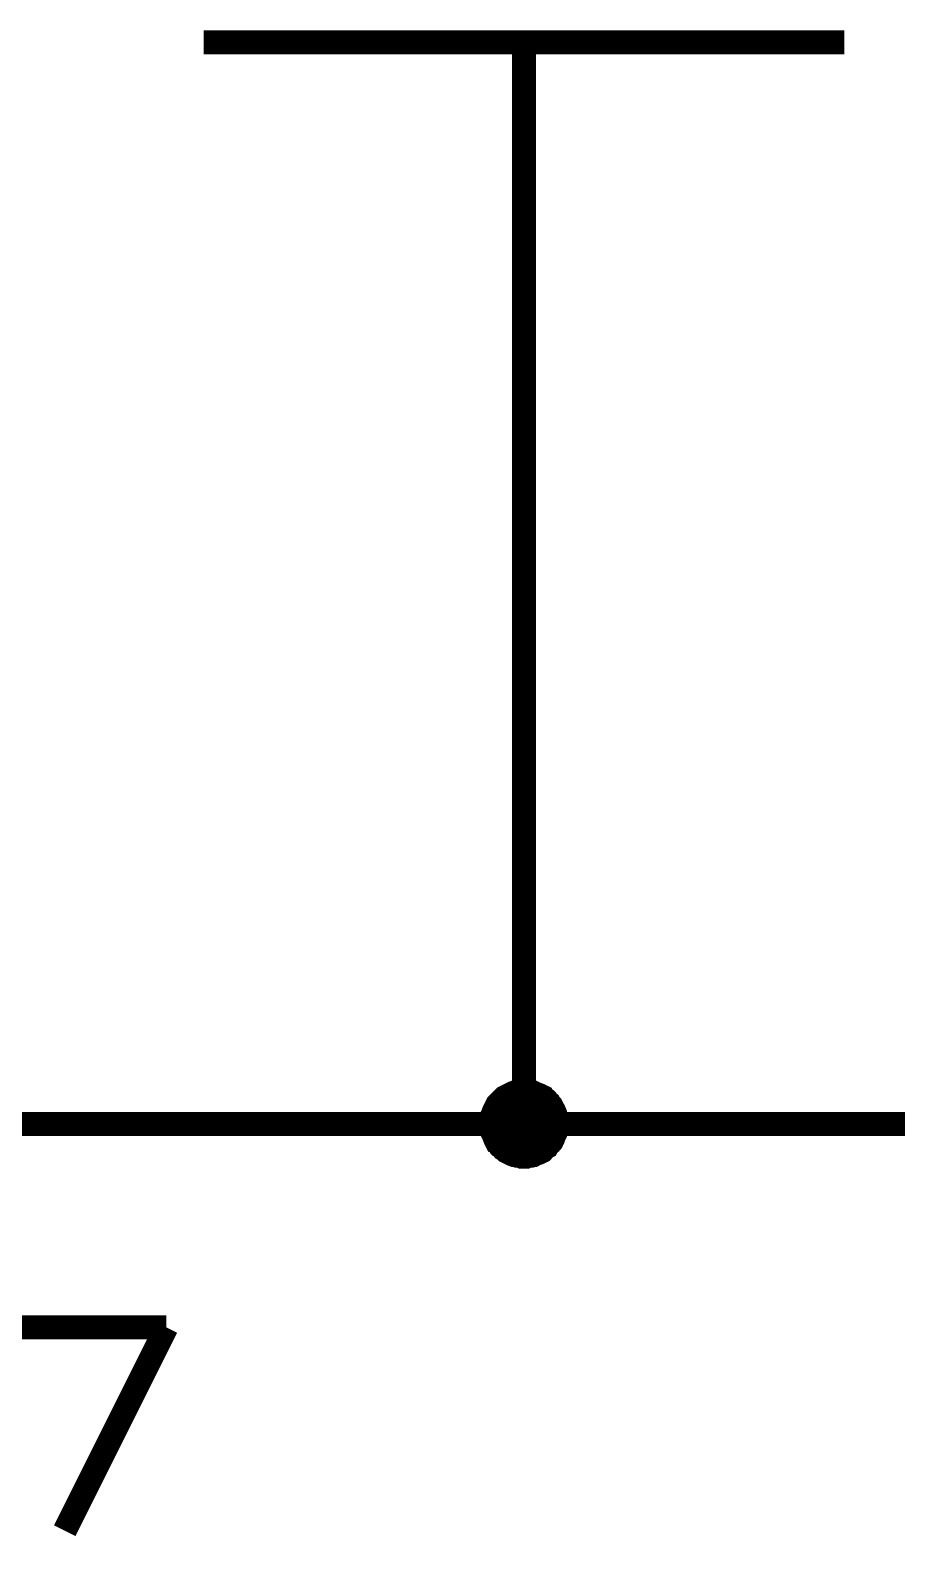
# Model space of a CAD drawing. Header units: millimetres. Extents: x 0 to 594, y 0 to 420.
# Drawn here: x 311.62 to 322.44, y 188.16 to 207.05 of the extents above; entities that cross this region are included whole.
import ezdxf

# ---------------------------------------------------------------- set-up
doc = ezdxf.new("R2010")
doc.units = ezdxf.units.MM
doc.layers.add('Sheet', color=255, linetype='Continuous')

msp = doc.modelspace()

# ---------------------------------------------------------------- linework, layer by layer
at = {"layer": 'Sheet', "color": 0}
for points, const_width in [([(313.785, 206.899), (317.785, 206.899)], 0.3), ([(317.785, 206.899), (321.785, 206.899)], 0.3), ([(317.785, 206.899), (317.785, 203.893)], 0.3), ([(310.779, 193.394), (317.785, 193.394), (317.785, 203.893)], 0.3), ([(335.681, 203.491), (335.681, 193.394), (317.785, 193.394)], 0.3), ([(317.277, 193.394), (317.277, 193.426), (317.277, 193.447), (317.288, 193.468), (317.288, 193.5), (317.288, 193.521), (317.298, 193.542), (317.309, 193.574), (317.319, 193.595), (317.33, 193.617), (317.34, 193.638), (317.351, 193.659), (317.362, 193.68), (317.372, 193.701), (317.393, 193.722), (317.404, 193.733), (317.425, 193.754), (317.446, 193.775), (317.457, 193.786), (317.478, 193.807), (317.499, 193.818), (317.52, 193.828), (317.542, 193.839), (317.563, 193.849), (317.584, 193.86), (317.605, 193.871), (317.637, 193.881), (317.658, 193.892), (317.679, 193.892), (317.711, 193.892), (317.732, 193.902), (317.753, 193.902), (317.785, 193.902)], 0.0991), ([(317.277, 193.394), (317.277, 193.426), (317.277, 193.447), (317.288, 193.468), (317.288, 193.5), (317.288, 193.521), (317.298, 193.542), (317.309, 193.574), (317.319, 193.595), (317.33, 193.617), (317.34, 193.638), (317.351, 193.659), (317.362, 193.68), (317.372, 193.701), (317.393, 193.722), (317.404, 193.733), (317.425, 193.754), (317.446, 193.775), (317.457, 193.786), (317.478, 193.807), (317.499, 193.818), (317.52, 193.828), (317.542, 193.839), (317.563, 193.849), (317.584, 193.86), (317.605, 193.871), (317.637, 193.881), (317.658, 193.892), (317.679, 193.892), (317.711, 193.892), (317.732, 193.902), (317.753, 193.902), (317.785, 193.902)], 0.0991), ([(317.277, 193.394), (317.277, 193.426), (317.277, 193.447), (317.288, 193.468), (317.288, 193.5), (317.288, 193.521), (317.298, 193.542), (317.309, 193.574), (317.319, 193.595), (317.33, 193.617), (317.34, 193.638), (317.351, 193.659), (317.362, 193.68), (317.372, 193.701), (317.393, 193.722), (317.404, 193.733), (317.425, 193.754), (317.446, 193.775), (317.457, 193.786), (317.478, 193.807), (317.499, 193.818), (317.52, 193.828), (317.542, 193.839), (317.563, 193.849), (317.584, 193.86), (317.605, 193.871), (317.637, 193.881), (317.658, 193.892), (317.679, 193.892), (317.711, 193.892), (317.732, 193.902), (317.753, 193.902), (317.785, 193.902)], 0.0991), ([(317.277, 193.394), (317.277, 193.426), (317.277, 193.447), (317.288, 193.468), (317.288, 193.5), (317.288, 193.521), (317.298, 193.542), (317.309, 193.574), (317.319, 193.595), (317.33, 193.617), (317.34, 193.638), (317.351, 193.659), (317.362, 193.68), (317.372, 193.701), (317.393, 193.722), (317.404, 193.733), (317.425, 193.754), (317.446, 193.775), (317.457, 193.786), (317.478, 193.807), (317.499, 193.818), (317.52, 193.828), (317.542, 193.839), (317.563, 193.849), (317.584, 193.86), (317.605, 193.871), (317.637, 193.881), (317.658, 193.892), (317.679, 193.892), (317.711, 193.892), (317.732, 193.902), (317.753, 193.902), (317.785, 193.902)], 0.0991), ([(317.277, 193.394), (317.277, 193.426), (317.277, 193.447), (317.288, 193.468), (317.288, 193.5), (317.288, 193.521), (317.298, 193.542), (317.309, 193.574), (317.319, 193.595), (317.33, 193.617), (317.34, 193.638), (317.351, 193.659), (317.362, 193.68), (317.372, 193.701), (317.393, 193.722), (317.404, 193.733), (317.425, 193.754), (317.446, 193.775), (317.457, 193.786), (317.478, 193.807), (317.499, 193.818), (317.52, 193.828), (317.542, 193.839), (317.563, 193.849), (317.584, 193.86), (317.605, 193.871), (317.637, 193.881), (317.658, 193.892), (317.679, 193.892), (317.711, 193.892), (317.732, 193.902), (317.753, 193.902), (317.785, 193.902)], 0.0991), ([(317.277, 193.394), (317.277, 193.426), (317.277, 193.447), (317.288, 193.468), (317.288, 193.5), (317.288, 193.521), (317.298, 193.542), (317.309, 193.574), (317.319, 193.595), (317.33, 193.617), (317.34, 193.638), (317.351, 193.659), (317.362, 193.68), (317.372, 193.701), (317.393, 193.722), (317.404, 193.733), (317.425, 193.754), (317.446, 193.775), (317.457, 193.786), (317.478, 193.807), (317.499, 193.818), (317.52, 193.828), (317.542, 193.839), (317.563, 193.849), (317.584, 193.86), (317.605, 193.871), (317.637, 193.881), (317.658, 193.892), (317.679, 193.892), (317.711, 193.892), (317.732, 193.902), (317.753, 193.902), (317.785, 193.902)], 0.0991), ([(317.277, 193.394), (317.277, 193.426), (317.277, 193.447), (317.288, 193.468), (317.288, 193.5), (317.288, 193.521), (317.298, 193.542), (317.309, 193.574), (317.319, 193.595), (317.33, 193.617), (317.34, 193.638), (317.351, 193.659), (317.362, 193.68), (317.372, 193.701), (317.393, 193.722), (317.404, 193.733), (317.425, 193.754), (317.446, 193.775), (317.457, 193.786), (317.478, 193.807), (317.499, 193.818), (317.52, 193.828), (317.542, 193.839), (317.563, 193.849), (317.584, 193.86), (317.605, 193.871), (317.637, 193.881), (317.658, 193.892), (317.679, 193.892), (317.711, 193.892), (317.732, 193.902), (317.753, 193.902), (317.785, 193.902)], 0.0991), ([(317.277, 193.394), (317.277, 193.426), (317.277, 193.447), (317.288, 193.468), (317.288, 193.5), (317.288, 193.521), (317.298, 193.542), (317.309, 193.574), (317.319, 193.595), (317.33, 193.617), (317.34, 193.638), (317.351, 193.659), (317.362, 193.68), (317.372, 193.701), (317.393, 193.722), (317.404, 193.733), (317.425, 193.754), (317.446, 193.775), (317.457, 193.786), (317.478, 193.807), (317.499, 193.818), (317.52, 193.828), (317.542, 193.839), (317.563, 193.849), (317.584, 193.86), (317.605, 193.871), (317.637, 193.881), (317.658, 193.892), (317.679, 193.892), (317.711, 193.892), (317.732, 193.902), (317.753, 193.902), (317.785, 193.902)], 0.0991), ([(317.785, 193.902), (317.785, 193.902)], 0.0991), ([(317.785, 193.902), (317.806, 193.902), (317.838, 193.902), (317.859, 193.892), (317.891, 193.892), (317.912, 193.892), (317.933, 193.881), (317.954, 193.871), (317.975, 193.86), (318.007, 193.849), (318.028, 193.839), (318.049, 193.828), (318.071, 193.818), (318.092, 193.807), (318.102, 193.786), (318.124, 193.775), (318.145, 193.754), (318.155, 193.733), (318.176, 193.722), (318.187, 193.701), (318.208, 193.68), (318.219, 193.659), (318.229, 193.638), (318.24, 193.617), (318.251, 193.595), (318.261, 193.574), (318.272, 193.542), (318.272, 193.521), (318.282, 193.5), (318.282, 193.468), (318.293, 193.447), (318.293, 193.426), (318.293, 193.394)], 0.0991), ([(317.785, 193.902), (317.785, 193.902)], 0.0991), ([(317.785, 193.902), (317.806, 193.902), (317.838, 193.902), (317.859, 193.892), (317.891, 193.892), (317.912, 193.892), (317.933, 193.881), (317.954, 193.871), (317.975, 193.86), (318.007, 193.849), (318.028, 193.839), (318.049, 193.828), (318.071, 193.818), (318.092, 193.807), (318.102, 193.786), (318.124, 193.775), (318.145, 193.754), (318.155, 193.733), (318.176, 193.722), (318.187, 193.701), (318.208, 193.68), (318.219, 193.659), (318.229, 193.638), (318.24, 193.617), (318.251, 193.595), (318.261, 193.574), (318.272, 193.542), (318.272, 193.521), (318.282, 193.5), (318.282, 193.468), (318.293, 193.447), (318.293, 193.426), (318.293, 193.394)], 0.0991), ([(317.785, 193.902), (317.785, 193.902)], 0.0991), ([(317.785, 193.902), (317.806, 193.902), (317.838, 193.902), (317.859, 193.892), (317.891, 193.892), (317.912, 193.892), (317.933, 193.881), (317.954, 193.871), (317.975, 193.86), (318.007, 193.849), (318.028, 193.839), (318.049, 193.828), (318.071, 193.818), (318.092, 193.807), (318.102, 193.786), (318.124, 193.775), (318.145, 193.754), (318.155, 193.733), (318.176, 193.722), (318.187, 193.701), (318.208, 193.68), (318.219, 193.659), (318.229, 193.638), (318.24, 193.617), (318.251, 193.595), (318.261, 193.574), (318.272, 193.542), (318.272, 193.521), (318.282, 193.5), (318.282, 193.468), (318.293, 193.447), (318.293, 193.426), (318.293, 193.394)], 0.0991), ([(317.785, 193.902), (317.785, 193.902)], 0.0991), ([(317.785, 193.902), (317.806, 193.902), (317.838, 193.902), (317.859, 193.892), (317.891, 193.892), (317.912, 193.892), (317.933, 193.881), (317.954, 193.871), (317.975, 193.86), (318.007, 193.849), (318.028, 193.839), (318.049, 193.828), (318.071, 193.818), (318.092, 193.807), (318.102, 193.786), (318.124, 193.775), (318.145, 193.754), (318.155, 193.733), (318.176, 193.722), (318.187, 193.701), (318.208, 193.68), (318.219, 193.659), (318.229, 193.638), (318.24, 193.617), (318.251, 193.595), (318.261, 193.574), (318.272, 193.542), (318.272, 193.521), (318.282, 193.5), (318.282, 193.468), (318.293, 193.447), (318.293, 193.426), (318.293, 193.394)], 0.0991), ([(317.785, 193.902), (317.785, 193.902)], 0.0991), ([(317.785, 193.902), (317.806, 193.902), (317.838, 193.902), (317.859, 193.892), (317.891, 193.892), (317.912, 193.892), (317.933, 193.881), (317.954, 193.871), (317.975, 193.86), (318.007, 193.849), (318.028, 193.839), (318.049, 193.828), (318.071, 193.818), (318.092, 193.807), (318.102, 193.786), (318.124, 193.775), (318.145, 193.754), (318.155, 193.733), (318.176, 193.722), (318.187, 193.701), (318.208, 193.68), (318.219, 193.659), (318.229, 193.638), (318.24, 193.617), (318.251, 193.595), (318.261, 193.574), (318.272, 193.542), (318.272, 193.521), (318.282, 193.5), (318.282, 193.468), (318.293, 193.447), (318.293, 193.426), (318.293, 193.394)], 0.0991), ([(317.785, 193.902), (317.785, 193.902)], 0.0991), ([(317.785, 193.902), (317.806, 193.902), (317.838, 193.902), (317.859, 193.892), (317.891, 193.892), (317.912, 193.892), (317.933, 193.881), (317.954, 193.871), (317.975, 193.86), (318.007, 193.849), (318.028, 193.839), (318.049, 193.828), (318.071, 193.818), (318.092, 193.807), (318.102, 193.786), (318.124, 193.775), (318.145, 193.754), (318.155, 193.733), (318.176, 193.722), (318.187, 193.701), (318.208, 193.68), (318.219, 193.659), (318.229, 193.638), (318.24, 193.617), (318.251, 193.595), (318.261, 193.574), (318.272, 193.542), (318.272, 193.521), (318.282, 193.5), (318.282, 193.468), (318.293, 193.447), (318.293, 193.426), (318.293, 193.394)], 0.0991), ([(317.785, 193.902), (317.785, 193.902)], 0.0991), ([(317.785, 193.902), (317.806, 193.902), (317.838, 193.902), (317.859, 193.892), (317.891, 193.892), (317.912, 193.892), (317.933, 193.881), (317.954, 193.871), (317.975, 193.86), (318.007, 193.849), (318.028, 193.839), (318.049, 193.828), (318.071, 193.818), (318.092, 193.807), (318.102, 193.786), (318.124, 193.775), (318.145, 193.754), (318.155, 193.733), (318.176, 193.722), (318.187, 193.701), (318.208, 193.68), (318.219, 193.659), (318.229, 193.638), (318.24, 193.617), (318.251, 193.595), (318.261, 193.574), (318.272, 193.542), (318.272, 193.521), (318.282, 193.5), (318.282, 193.468), (318.293, 193.447), (318.293, 193.426), (318.293, 193.394)], 0.0991), ([(317.785, 193.902), (317.785, 193.902)], 0.0991), ([(317.785, 193.902), (317.806, 193.902), (317.838, 193.902), (317.859, 193.892), (317.891, 193.892), (317.912, 193.892), (317.933, 193.881), (317.954, 193.871), (317.975, 193.86), (318.007, 193.849), (318.028, 193.839), (318.049, 193.828), (318.071, 193.818), (318.092, 193.807), (318.102, 193.786), (318.124, 193.775), (318.145, 193.754), (318.155, 193.733), (318.176, 193.722), (318.187, 193.701), (318.208, 193.68), (318.219, 193.659), (318.229, 193.638), (318.24, 193.617), (318.251, 193.595), (318.261, 193.574), (318.272, 193.542), (318.272, 193.521), (318.282, 193.5), (318.282, 193.468), (318.293, 193.447), (318.293, 193.426), (318.293, 193.394)], 0.0991), ([(317.785, 192.886), (317.753, 192.886), (317.732, 192.886), (317.711, 192.897), (317.679, 192.897), (317.658, 192.907), (317.637, 192.907), (317.605, 192.918), (317.584, 192.929), (317.563, 192.939), (317.542, 192.95), (317.52, 192.96), (317.499, 192.971), (317.478, 192.992), (317.457, 193.003), (317.446, 193.024), (317.425, 193.034), (317.404, 193.056), (317.393, 193.077), (317.372, 193.087), (317.362, 193.109), (317.351, 193.13), (317.34, 193.151), (317.33, 193.172), (317.319, 193.204), (317.309, 193.225), (317.298, 193.246), (317.288, 193.267), (317.288, 193.288), (317.288, 193.32), (317.277, 193.341), (317.277, 193.373), (317.277, 193.394)], 0.0991), ([(317.277, 193.394), (317.277, 193.394)], 0.0991), ([(317.785, 192.886), (317.753, 192.886), (317.732, 192.886), (317.711, 192.897), (317.679, 192.897), (317.658, 192.907), (317.637, 192.907), (317.605, 192.918), (317.584, 192.929), (317.563, 192.939), (317.542, 192.95), (317.52, 192.96), (317.499, 192.971), (317.478, 192.992), (317.457, 193.003), (317.446, 193.024), (317.425, 193.034), (317.404, 193.056), (317.393, 193.077), (317.372, 193.087), (317.362, 193.109), (317.351, 193.13), (317.34, 193.151), (317.33, 193.172), (317.319, 193.204), (317.309, 193.225), (317.298, 193.246), (317.288, 193.267), (317.288, 193.288), (317.288, 193.32), (317.277, 193.341), (317.277, 193.373), (317.277, 193.394)], 0.0991), ([(317.277, 193.394), (317.277, 193.394)], 0.0991), ([(317.785, 192.886), (317.753, 192.886), (317.732, 192.886), (317.711, 192.897), (317.679, 192.897), (317.658, 192.907), (317.637, 192.907), (317.605, 192.918), (317.584, 192.929), (317.563, 192.939), (317.542, 192.95), (317.52, 192.96), (317.499, 192.971), (317.478, 192.992), (317.457, 193.003), (317.446, 193.024), (317.425, 193.034), (317.404, 193.056), (317.393, 193.077), (317.372, 193.087), (317.362, 193.109), (317.351, 193.13), (317.34, 193.151), (317.33, 193.172), (317.319, 193.204), (317.309, 193.225), (317.298, 193.246), (317.288, 193.267), (317.288, 193.288), (317.288, 193.32), (317.277, 193.341), (317.277, 193.373), (317.277, 193.394)], 0.0991), ([(317.277, 193.394), (317.277, 193.394)], 0.0991), ([(317.785, 192.886), (317.753, 192.886), (317.732, 192.886), (317.711, 192.897), (317.679, 192.897), (317.658, 192.907), (317.637, 192.907), (317.605, 192.918), (317.584, 192.929), (317.563, 192.939), (317.542, 192.95), (317.52, 192.96), (317.499, 192.971), (317.478, 192.992), (317.457, 193.003), (317.446, 193.024), (317.425, 193.034), (317.404, 193.056), (317.393, 193.077), (317.372, 193.087), (317.362, 193.109), (317.351, 193.13), (317.34, 193.151), (317.33, 193.172), (317.319, 193.204), (317.309, 193.225), (317.298, 193.246), (317.288, 193.267), (317.288, 193.288), (317.288, 193.32), (317.277, 193.341), (317.277, 193.373), (317.277, 193.394)], 0.0991), ([(317.277, 193.394), (317.277, 193.394)], 0.0991), ([(317.785, 192.886), (317.753, 192.886), (317.732, 192.886), (317.711, 192.897), (317.679, 192.897), (317.658, 192.907), (317.637, 192.907), (317.605, 192.918), (317.584, 192.929), (317.563, 192.939), (317.542, 192.95), (317.52, 192.96), (317.499, 192.971), (317.478, 192.992), (317.457, 193.003), (317.446, 193.024), (317.425, 193.034), (317.404, 193.056), (317.393, 193.077), (317.372, 193.087), (317.362, 193.109), (317.351, 193.13), (317.34, 193.151), (317.33, 193.172), (317.319, 193.204), (317.309, 193.225), (317.298, 193.246), (317.288, 193.267), (317.288, 193.288), (317.288, 193.32), (317.277, 193.341), (317.277, 193.373), (317.277, 193.394)], 0.0991), ([(317.277, 193.394), (317.277, 193.394)], 0.0991), ([(317.785, 192.886), (317.753, 192.886), (317.732, 192.886), (317.711, 192.897), (317.679, 192.897), (317.658, 192.907), (317.637, 192.907), (317.605, 192.918), (317.584, 192.929), (317.563, 192.939), (317.542, 192.95), (317.52, 192.96), (317.499, 192.971), (317.478, 192.992), (317.457, 193.003), (317.446, 193.024), (317.425, 193.034), (317.404, 193.056), (317.393, 193.077), (317.372, 193.087), (317.362, 193.109), (317.351, 193.13), (317.34, 193.151), (317.33, 193.172), (317.319, 193.204), (317.309, 193.225), (317.298, 193.246), (317.288, 193.267), (317.288, 193.288), (317.288, 193.32), (317.277, 193.341), (317.277, 193.373), (317.277, 193.394)], 0.0991), ([(317.277, 193.394), (317.277, 193.394)], 0.0991), ([(317.785, 192.886), (317.753, 192.886), (317.732, 192.886), (317.711, 192.897), (317.679, 192.897), (317.658, 192.907), (317.637, 192.907), (317.605, 192.918), (317.584, 192.929), (317.563, 192.939), (317.542, 192.95), (317.52, 192.96), (317.499, 192.971), (317.478, 192.992), (317.457, 193.003), (317.446, 193.024), (317.425, 193.034), (317.404, 193.056), (317.393, 193.077), (317.372, 193.087), (317.362, 193.109), (317.351, 193.13), (317.34, 193.151), (317.33, 193.172), (317.319, 193.204), (317.309, 193.225), (317.298, 193.246), (317.288, 193.267), (317.288, 193.288), (317.288, 193.32), (317.277, 193.341), (317.277, 193.373), (317.277, 193.394)], 0.0991), ([(317.277, 193.394), (317.277, 193.394)], 0.0991), ([(317.785, 192.886), (317.753, 192.886), (317.732, 192.886), (317.711, 192.897), (317.679, 192.897), (317.658, 192.907), (317.637, 192.907), (317.605, 192.918), (317.584, 192.929), (317.563, 192.939), (317.542, 192.95), (317.52, 192.96), (317.499, 192.971), (317.478, 192.992), (317.457, 193.003), (317.446, 193.024), (317.425, 193.034), (317.404, 193.056), (317.393, 193.077), (317.372, 193.087), (317.362, 193.109), (317.351, 193.13), (317.34, 193.151), (317.33, 193.172), (317.319, 193.204), (317.309, 193.225), (317.298, 193.246), (317.288, 193.267), (317.288, 193.288), (317.288, 193.32), (317.277, 193.341), (317.277, 193.373), (317.277, 193.394)], 0.0991), ([(317.277, 193.394), (317.277, 193.394)], 0.0991), ([(318.293, 193.394), (318.293, 193.373), (318.293, 193.341), (318.282, 193.32), (318.282, 193.288), (318.272, 193.267), (318.272, 193.246), (318.261, 193.225), (318.251, 193.204), (318.24, 193.172), (318.229, 193.151), (318.219, 193.13), (318.208, 193.109), (318.187, 193.087), (318.176, 193.077), (318.155, 193.056), (318.145, 193.034), (318.124, 193.024), (318.102, 193.003), (318.092, 192.992), (318.071, 192.971), (318.049, 192.96), (318.028, 192.95), (318.007, 192.939), (317.975, 192.929), (317.954, 192.918), (317.933, 192.907), (317.912, 192.907), (317.891, 192.897), (317.859, 192.897), (317.838, 192.886), (317.806, 192.886), (317.785, 192.886)], 0.0991), ([(318.293, 193.394), (318.293, 193.373), (318.293, 193.341), (318.282, 193.32), (318.282, 193.288), (318.272, 193.267), (318.272, 193.246), (318.261, 193.225), (318.251, 193.204), (318.24, 193.172), (318.229, 193.151), (318.219, 193.13), (318.208, 193.109), (318.187, 193.087), (318.176, 193.077), (318.155, 193.056), (318.145, 193.034), (318.124, 193.024), (318.102, 193.003), (318.092, 192.992), (318.071, 192.971), (318.049, 192.96), (318.028, 192.95), (318.007, 192.939), (317.975, 192.929), (317.954, 192.918), (317.933, 192.907), (317.912, 192.907), (317.891, 192.897), (317.859, 192.897), (317.838, 192.886), (317.806, 192.886), (317.785, 192.886)], 0.0991), ([(318.293, 193.394), (318.293, 193.373), (318.293, 193.341), (318.282, 193.32), (318.282, 193.288), (318.272, 193.267), (318.272, 193.246), (318.261, 193.225), (318.251, 193.204), (318.24, 193.172), (318.229, 193.151), (318.219, 193.13), (318.208, 193.109), (318.187, 193.087), (318.176, 193.077), (318.155, 193.056), (318.145, 193.034), (318.124, 193.024), (318.102, 193.003), (318.092, 192.992), (318.071, 192.971), (318.049, 192.96), (318.028, 192.95), (318.007, 192.939), (317.975, 192.929), (317.954, 192.918), (317.933, 192.907), (317.912, 192.907), (317.891, 192.897), (317.859, 192.897), (317.838, 192.886), (317.806, 192.886), (317.785, 192.886)], 0.0991), ([(318.293, 193.394), (318.293, 193.373), (318.293, 193.341), (318.282, 193.32), (318.282, 193.288), (318.272, 193.267), (318.272, 193.246), (318.261, 193.225), (318.251, 193.204), (318.24, 193.172), (318.229, 193.151), (318.219, 193.13), (318.208, 193.109), (318.187, 193.087), (318.176, 193.077), (318.155, 193.056), (318.145, 193.034), (318.124, 193.024), (318.102, 193.003), (318.092, 192.992), (318.071, 192.971), (318.049, 192.96), (318.028, 192.95), (318.007, 192.939), (317.975, 192.929), (317.954, 192.918), (317.933, 192.907), (317.912, 192.907), (317.891, 192.897), (317.859, 192.897), (317.838, 192.886), (317.806, 192.886), (317.785, 192.886)], 0.0991), ([(318.293, 193.394), (318.293, 193.373), (318.293, 193.341), (318.282, 193.32), (318.282, 193.288), (318.272, 193.267), (318.272, 193.246), (318.261, 193.225), (318.251, 193.204), (318.24, 193.172), (318.229, 193.151), (318.219, 193.13), (318.208, 193.109), (318.187, 193.087), (318.176, 193.077), (318.155, 193.056), (318.145, 193.034), (318.124, 193.024), (318.102, 193.003), (318.092, 192.992), (318.071, 192.971), (318.049, 192.96), (318.028, 192.95), (318.007, 192.939), (317.975, 192.929), (317.954, 192.918), (317.933, 192.907), (317.912, 192.907), (317.891, 192.897), (317.859, 192.897), (317.838, 192.886), (317.806, 192.886), (317.785, 192.886)], 0.0991), ([(318.293, 193.394), (318.293, 193.373), (318.293, 193.341), (318.282, 193.32), (318.282, 193.288), (318.272, 193.267), (318.272, 193.246), (318.261, 193.225), (318.251, 193.204), (318.24, 193.172), (318.229, 193.151), (318.219, 193.13), (318.208, 193.109), (318.187, 193.087), (318.176, 193.077), (318.155, 193.056), (318.145, 193.034), (318.124, 193.024), (318.102, 193.003), (318.092, 192.992), (318.071, 192.971), (318.049, 192.96), (318.028, 192.95), (318.007, 192.939), (317.975, 192.929), (317.954, 192.918), (317.933, 192.907), (317.912, 192.907), (317.891, 192.897), (317.859, 192.897), (317.838, 192.886), (317.806, 192.886), (317.785, 192.886)], 0.0991), ([(318.293, 193.394), (318.293, 193.373), (318.293, 193.341), (318.282, 193.32), (318.282, 193.288), (318.272, 193.267), (318.272, 193.246), (318.261, 193.225), (318.251, 193.204), (318.24, 193.172), (318.229, 193.151), (318.219, 193.13), (318.208, 193.109), (318.187, 193.087), (318.176, 193.077), (318.155, 193.056), (318.145, 193.034), (318.124, 193.024), (318.102, 193.003), (318.092, 192.992), (318.071, 192.971), (318.049, 192.96), (318.028, 192.95), (318.007, 192.939), (317.975, 192.929), (317.954, 192.918), (317.933, 192.907), (317.912, 192.907), (317.891, 192.897), (317.859, 192.897), (317.838, 192.886), (317.806, 192.886), (317.785, 192.886)], 0.0991), ([(318.293, 193.394), (318.293, 193.373), (318.293, 193.341), (318.282, 193.32), (318.282, 193.288), (318.272, 193.267), (318.272, 193.246), (318.261, 193.225), (318.251, 193.204), (318.24, 193.172), (318.229, 193.151), (318.219, 193.13), (318.208, 193.109), (318.187, 193.087), (318.176, 193.077), (318.155, 193.056), (318.145, 193.034), (318.124, 193.024), (318.102, 193.003), (318.092, 192.992), (318.071, 192.971), (318.049, 192.96), (318.028, 192.95), (318.007, 192.939), (317.975, 192.929), (317.954, 192.918), (317.933, 192.907), (317.912, 192.907), (317.891, 192.897), (317.859, 192.897), (317.838, 192.886), (317.806, 192.886), (317.785, 192.886)], 0.0991), ([(318.293, 193.394), (318.293, 193.394), (318.293, 193.394), (318.293, 193.394), (318.293, 193.394), (318.293, 193.394), (318.293, 193.394), (318.293, 193.394), (318.293, 193.394), (318.293, 193.394), (318.293, 193.394), (318.293, 193.394), (318.293, 193.394), (318.293, 193.394), (318.293, 193.394), (318.293, 193.394), (318.293, 193.394), (318.293, 193.394), (318.293, 193.394), (318.293, 193.394), (318.293, 193.394), (318.293, 193.394), (318.293, 193.394), (318.293, 193.394), (318.293, 193.394), (318.293, 193.394), (318.293, 193.394), (318.293, 193.394), (318.293, 193.394), (318.293, 193.394), (318.293, 193.394), (318.293, 193.394), (318.293, 193.394)], 0.0991), ([(318.293, 193.394), (318.293, 193.394)], 0.0991), ([(318.293, 193.394), (318.293, 193.394), (318.293, 193.394), (318.293, 193.394), (318.293, 193.394), (318.293, 193.394), (318.293, 193.394), (318.293, 193.394), (318.293, 193.394), (318.293, 193.394), (318.293, 193.394), (318.293, 193.394), (318.293, 193.394), (318.293, 193.394), (318.293, 193.394), (318.293, 193.394), (318.293, 193.394), (318.293, 193.394), (318.293, 193.394), (318.293, 193.394), (318.293, 193.394), (318.293, 193.394), (318.293, 193.394), (318.293, 193.394), (318.293, 193.394), (318.293, 193.394), (318.293, 193.394), (318.293, 193.394), (318.293, 193.394), (318.293, 193.394), (318.293, 193.394), (318.293, 193.394), (318.293, 193.394)], 0.0991), ([(318.293, 193.394), (318.293, 193.394)], 0.0991), ([(318.293, 193.394), (318.293, 193.394), (318.293, 193.394), (318.293, 193.394), (318.293, 193.394), (318.293, 193.394), (318.293, 193.394), (318.293, 193.394), (318.293, 193.394), (318.293, 193.394), (318.293, 193.394), (318.293, 193.394), (318.293, 193.394), (318.293, 193.394), (318.293, 193.394), (318.293, 193.394), (318.293, 193.394), (318.293, 193.394), (318.293, 193.394), (318.293, 193.394), (318.293, 193.394), (318.293, 193.394), (318.293, 193.394), (318.293, 193.394), (318.293, 193.394), (318.293, 193.394), (318.293, 193.394), (318.293, 193.394), (318.293, 193.394), (318.293, 193.394), (318.293, 193.394), (318.293, 193.394), (318.293, 193.394)], 0.0991), ([(318.293, 193.394), (318.293, 193.394)], 0.0991), ([(318.293, 193.394), (318.293, 193.394), (318.293, 193.394), (318.293, 193.394), (318.293, 193.394), (318.293, 193.394), (318.293, 193.394), (318.293, 193.394), (318.293, 193.394), (318.293, 193.394), (318.293, 193.394), (318.293, 193.394), (318.293, 193.394), (318.293, 193.394), (318.293, 193.394), (318.293, 193.394), (318.293, 193.394), (318.293, 193.394), (318.293, 193.394), (318.293, 193.394), (318.293, 193.394), (318.293, 193.394), (318.293, 193.394), (318.293, 193.394), (318.293, 193.394), (318.293, 193.394), (318.293, 193.394), (318.293, 193.394), (318.293, 193.394), (318.293, 193.394), (318.293, 193.394), (318.293, 193.394), (318.293, 193.394)], 0.0991), ([(318.293, 193.394), (318.293, 193.394)], 0.0991), ([(318.293, 193.394), (318.293, 193.394), (318.293, 193.394), (318.293, 193.394), (318.293, 193.394), (318.293, 193.394), (318.293, 193.394), (318.293, 193.394), (318.293, 193.394), (318.293, 193.394), (318.293, 193.394), (318.293, 193.394), (318.293, 193.394), (318.293, 193.394), (318.293, 193.394), (318.293, 193.394), (318.293, 193.394), (318.293, 193.394), (318.293, 193.394), (318.293, 193.394), (318.293, 193.394), (318.293, 193.394), (318.293, 193.394), (318.293, 193.394), (318.293, 193.394), (318.293, 193.394), (318.293, 193.394), (318.293, 193.394), (318.293, 193.394), (318.293, 193.394), (318.293, 193.394), (318.293, 193.394), (318.293, 193.394)], 0.0991), ([(318.293, 193.394), (318.293, 193.394)], 0.0991), ([(318.293, 193.394), (318.293, 193.394), (318.293, 193.394), (318.293, 193.394), (318.293, 193.394), (318.293, 193.394), (318.293, 193.394), (318.293, 193.394), (318.293, 193.394), (318.293, 193.394), (318.293, 193.394), (318.293, 193.394), (318.293, 193.394), (318.293, 193.394), (318.293, 193.394), (318.293, 193.394), (318.293, 193.394), (318.293, 193.394), (318.293, 193.394), (318.293, 193.394), (318.293, 193.394), (318.293, 193.394), (318.293, 193.394), (318.293, 193.394), (318.293, 193.394), (318.293, 193.394), (318.293, 193.394), (318.293, 193.394), (318.293, 193.394), (318.293, 193.394), (318.293, 193.394), (318.293, 193.394), (318.293, 193.394)], 0.0991), ([(318.293, 193.394), (318.293, 193.394)], 0.0991), ([(318.293, 193.394), (318.293, 193.394), (318.293, 193.394), (318.293, 193.394), (318.293, 193.394), (318.293, 193.394), (318.293, 193.394), (318.293, 193.394), (318.293, 193.394), (318.293, 193.394), (318.293, 193.394), (318.293, 193.394), (318.293, 193.394), (318.293, 193.394), (318.293, 193.394), (318.293, 193.394), (318.293, 193.394), (318.293, 193.394), (318.293, 193.394), (318.293, 193.394), (318.293, 193.394), (318.293, 193.394), (318.293, 193.394), (318.293, 193.394), (318.293, 193.394), (318.293, 193.394), (318.293, 193.394), (318.293, 193.394), (318.293, 193.394), (318.293, 193.394), (318.293, 193.394), (318.293, 193.394), (318.293, 193.394)], 0.0991), ([(318.293, 193.394), (318.293, 193.394)], 0.0991), ([(318.293, 193.394), (318.293, 193.394), (318.293, 193.394), (318.293, 193.394), (318.293, 193.394), (318.293, 193.394), (318.293, 193.394), (318.293, 193.394), (318.293, 193.394), (318.293, 193.394), (318.293, 193.394), (318.293, 193.394), (318.293, 193.394), (318.293, 193.394), (318.293, 193.394), (318.293, 193.394), (318.293, 193.394), (318.293, 193.394), (318.293, 193.394), (318.293, 193.394), (318.293, 193.394), (318.293, 193.394), (318.293, 193.394), (318.293, 193.394), (318.293, 193.394), (318.293, 193.394), (318.293, 193.394), (318.293, 193.394), (318.293, 193.394), (318.293, 193.394), (318.293, 193.394), (318.293, 193.394), (318.293, 193.394)], 0.0991), ([(318.293, 193.394), (318.293, 193.394)], 0.0991), ([(308.239, 190.854), (313.319, 190.854)], 0.3), ([(313.319, 190.854), (312.049, 188.314)], 0.3)]:
    msp.add_lwpolyline(points, dxfattribs=dict(at, const_width=const_width))
at = {"layer": 'Sheet', "color": 0, "const_width": 0.508}
msp.add_lwpolyline([(317.525, 193.4, 1), (318.033, 193.4, 1)], format="xyb", close=True, dxfattribs=at)

doc.saveas('drawing.dxf')
